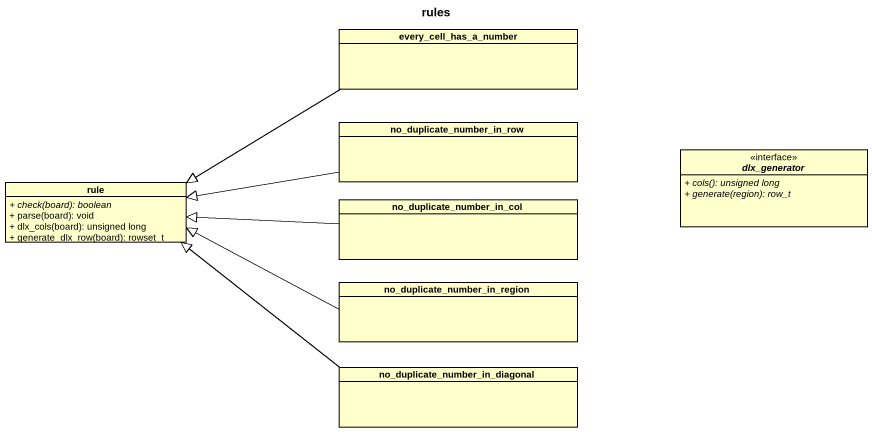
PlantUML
@startuml
title rules
hide circle
hide empty members
skinparam classAttributeIconSize 0
class every_cell_has_a_number
class no_duplicate_number_in_row
interface dlx_generator {
  {abstract} + cols(): unsigned long
  {abstract} + generate(region): row_t
}
class rule {
  {abstract} + check(board): boolean
  + parse(board): void
  + dlx_cols(board): unsigned long
  + generate_dlx_row(board): rowset_t
}
class no_duplicate_number_in_col
class "no_duplicate_number_in_region" as no_duplicate_number_in
class "no_duplicate_number_in_diagonal" as no_duplicate_number_in_2
every_cell_has_a_number -left-|> rule
no_duplicate_number_in_row -left-|> rule
no_duplicate_number_in_col -left-|> rule
no_duplicate_number_in -left-|> rule
no_duplicate_number_in_2 -left-|> rule
@enduml
